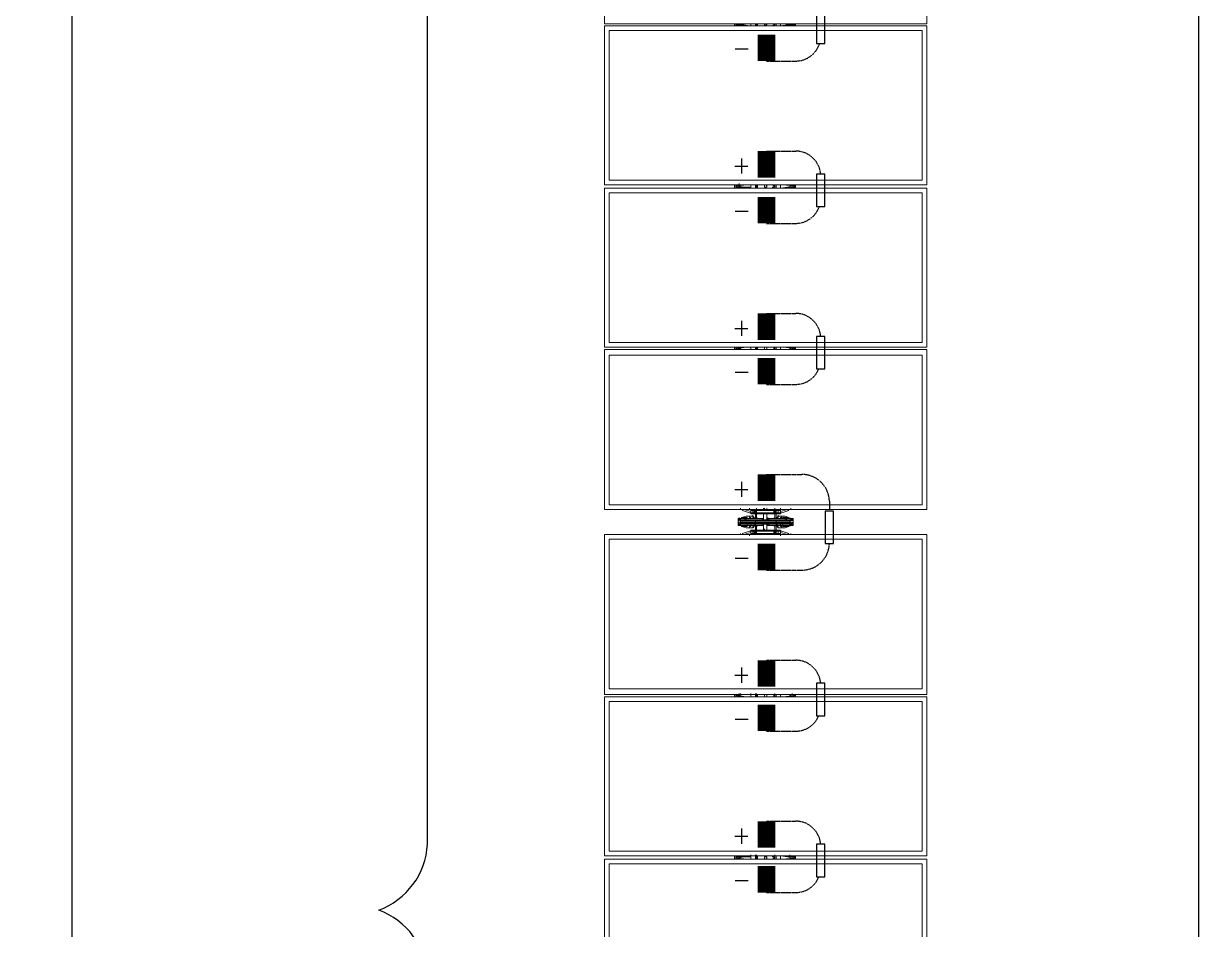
# Model space of a CAD drawing. Header units: feet. Extents: x -13743 to 68376, y -48 to 67763.
# Drawn here: x -226.5 to 103.7, y 67225.4 to 67480 of the extents above; entities that cross this region are included whole.
import ezdxf
from ezdxf.lldxf.tags import DXFTag

# ---------------------------------------------------------------- set-up
doc = ezdxf.new("R2010")
doc.units = ezdxf.units.FT
doc.header["$MEASUREMENT"] = 0
doc.linetypes.add('HIDDEN', pattern=[0.375, 0.25, -0.125])
for name, color, linetype in [('E-DC HARNESS-NEG', 170, 'DC HARNESS CABLE'), ('E-HARN-COMP', 8, 'Continuous'), ('E-TRNK-CABL-NEG', 6, 'HIDDEN'), ('E-TRUNK-CABLE-POS', 6, 'HIDDEN'), ('G-ANNO-TEXT', 1, 'Continuous'), ('Polarity-Text', 7, 'Continuous')]:
    doc.layers.add(name, color=color, linetype=linetype)
doc.styles.get("Standard").update_dxf_attribs({"font": 'arial.ttf'})
tags = doc.linetypes.add('DC HARNESS CABLE', pattern='A,0.5,-0.2,["DH",Standard,S=0.1,R=0,X=-0.1,Y=-0.05],-0.2', length=0.9).pattern_tags.tags
tags[6] = DXFTag(74, 10)

# ---------------------------------------------------------------- blocks, each defined once
blk = doc.blocks.new('A$C4742fff2')
at = {"lineweight": 5}
for points in [[(16.841, 0.4666), (17.071, 0.4666), (17.071, 0), (16.841, 0)], [(17.0643, 0.46), (16.8476, 0.46), (16.8476, 0.0067), (17.0643, 0.0067)], [(17.076, 0.4666), (17.306, 0.4666), (17.306, 0), (17.076, 0)], [(17.2993, 0.46), (17.0826, 0.46), (17.0826, 0.0067), (17.2993, 0.0067)], [(17.541, 0), (17.3093, 0), (17.3093, 0.4666), (17.541, 0.4666)], [(17.5343, 0.46), (17.3176, 0.46), (17.3176, 0.0067), (17.5343, 0.0067)], [(17.8093, 0), (17.5776, 0), (17.5776, 0.4666), (17.8093, 0.4666)], [(17.5843, 0.46), (17.8009, 0.46), (17.8009, 0.0067), (17.5843, 0.0067)], [(18.0426, 0.4666), (17.8126, 0.4666), (17.8126, 0), (18.0426, 0)], [(17.8193, 0.46), (18.0359, 0.46), (18.0359, 0.0067), (17.8193, 0.0067)], [(18.2776, 0.4666), (18.0476, 0.4666), (18.0476, 0), (18.2776, 0)], [(18.0543, 0.46), (18.2709, 0.46), (18.2709, 0.0067), (18.0543, 0.0067)], [(18.2809, 0), (18.5126, 0), (18.5126, 0.4666), (18.2809, 0.4666)], [(17.541, 0.2683), (17.541, 0.27), (17.541, 0.2767), (17.541, 0.27)], [(17.556, 0.2717), (17.5543, 0.2717), (17.5543, 0.2617), (17.5543, 0.2717), (17.556, 0.2717), (17.556, 0.2733), (17.5543, 0.2733), (17.5543, 0.2717), (17.556, 0.27), (17.556, 0.2683), (17.556, 0.27), (17.5543, 0.2717), (17.5543, 0.2733), (17.556, 0.2733)], [(17.5643, 0.2717), (17.5643, 0.2733), (17.5626, 0.2733), (17.5643, 0.2733), (17.5626, 0.2733), (17.5643, 0.2733), (17.5626, 0.2733), (17.5626, 0.2717), (17.561, 0.2717), (17.5626, 0.2717), (17.561, 0.2717), (17.5626, 0.2733), (17.5643, 0.2733), (17.5626, 0.2733), (17.5626, 0.2717)], [(17.5776, 0.27), (17.5776, 0.2683), (17.5776, 0.27), (17.5776, 0.2767)], [(17.5526, 0.25), (17.551, 0.2517), (17.551, 0.2617), (17.5526, 0.2683), (17.551, 0.2617), (17.551, 0.2517), (17.5526, 0.2517), (17.5526, 0.25), (17.5543, 0.25), (17.5543, 0.255), (17.5526, 0.255), (17.5526, 0.2567), (17.551, 0.2567), (17.551, 0.2517), (17.5526, 0.2517), (17.5526, 0.25), (17.551, 0.2517), (17.5526, 0.2517)], [(17.551, 0.26), (17.551, 0.2583)], [(17.551, 0.2567), (17.551, 0.2517), (17.5526, 0.2517), (17.5526, 0.25), (17.5543, 0.25), (17.5543, 0.255), (17.5526, 0.255), (17.5526, 0.2567)], [(17.5526, 0.2683), (17.5543, 0.2683), (17.5526, 0.2683), (17.5526, 0.26), (17.5543, 0.26), (17.5543, 0.2567), (17.5543, 0.26), (17.5543, 0.2683), (17.5543, 0.26), (17.5526, 0.26)], [(17.5543, 0.24), (17.5543, 0.2383), (17.556, 0.2383), (17.5543, 0.2383), (17.5543, 0.24), (17.5543, 0.2617)], [(17.5576, 0.2683), (17.5576, 0.2483), (17.556, 0.2483), (17.556, 0.2683)], [(17.5576, 0.2633), (17.556, 0.2633)], [(17.5576, 0.2617), (17.556, 0.2617)], [(17.5593, 0.27), (17.5576, 0.27)], [(17.5626, 0.2717), (17.561, 0.2717)], [(17.561, 0.2683), (17.561, 0.2483), (17.5626, 0.2483), (17.5626, 0.2683)], [(17.566, 0.2717), (17.5643, 0.2717), (17.5643, 0.27), (17.5626, 0.27), (17.5643, 0.27), (17.5626, 0.27), (17.5643, 0.27), (17.5643, 0.2717)], [(17.5643, 0.2633), (17.5626, 0.2633)], [(17.5643, 0.2617), (17.5626, 0.2617)], [(17.5643, 0.2683), (17.5643, 0.26), (17.566, 0.26), (17.566, 0.2683)], [(17.5676, 0.2617), (17.5676, 0.2517), (17.5676, 0.2567), (17.566, 0.2567), (17.566, 0.255), (17.5643, 0.255), (17.5643, 0.25), (17.566, 0.25), (17.566, 0.2517), (17.5676, 0.2517)], [(17.5676, 0.2567), (17.5676, 0.2517), (17.566, 0.2517), (17.566, 0.25), (17.5643, 0.25), (17.5643, 0.255), (17.566, 0.255), (17.566, 0.2567)], [(17.5676, 0.2583), (17.5676, 0.26)], [(17.5426, 0.2467), (17.541, 0.2467), (17.5426, 0.2467), (17.5443, 0.2467), (17.546, 0.2467), (17.546, 0.2483), (17.5443, 0.2483), (17.5426, 0.2483), (17.5443, 0.25), (17.5443, 0.2483), (17.546, 0.2483), (17.546, 0.2467)], [(17.5443, 0.25), (17.5426, 0.25), (17.5426, 0.2483), (17.5426, 0.2467), (17.5443, 0.2467), (17.546, 0.2467), (17.546, 0.2483), (17.546, 0.25)], [(17.5443, 0.25), (17.5426, 0.2483), (17.5443, 0.2467), (17.546, 0.2483)], [(17.5443, 0.25), (17.5426, 0.2483), (17.5443, 0.2467), (17.546, 0.2483)], [(17.546, 0.2483), (17.5443, 0.2483)], [(17.5543, 0.2483), (17.5526, 0.2483), (17.5476, 0.2483)], [(17.5476, 0.2467), (17.5543, 0.2467)], [(17.5543, 0.2483), (17.5526, 0.2483)], [(17.5543, 0.2367), (17.5543, 0.24)], [(17.566, 0.2483), (17.5643, 0.2483)], [(17.571, 0.2483), (17.5643, 0.2483), (17.566, 0.2483), (17.5676, 0.2483), (17.566, 0.2483)], [(17.5643, 0.2467), (17.571, 0.2467)], [(17.5743, 0.2117), (17.5726, 0.2117), (17.5743, 0.2117), (17.5726, 0.2117), (17.5726, 0.21), (17.576, 0.2), (17.5726, 0.21), (17.5726, 0.2117), (17.5743, 0.2117), (17.5776, 0.2117), (17.576, 0.2133), (17.576, 0.215), (17.5726, 0.215), (17.5726, 0.2117), (17.5726, 0.21), (17.5726, 0.2117), (17.571, 0.2117), (17.571, 0.215), (17.5726, 0.215), (17.571, 0.215), (17.571, 0.2517), (17.5726, 0.2517), (17.576, 0.2517), (17.576, 0.2533), (17.5776, 0.255), (17.5743, 0.255), (17.5726, 0.255), (17.5726, 0.2517), (17.576, 0.2517), (17.576, 0.25), (17.5776, 0.25), (17.5776, 0.2517), (17.5776, 0.25), (17.5776, 0.2167), (17.576, 0.2167), (17.5776, 0.2167), (17.5776, 0.25), (17.576, 0.25), (17.576, 0.2517), (17.5776, 0.2517), (17.5776, 0.2533), (17.5776, 0.2517), (17.576, 0.2517), (17.576, 0.2533), (17.5776, 0.255), (17.5743, 0.255), (17.5726, 0.255), (17.5726, 0.2517), (17.571, 0.2517), (17.571, 0.215), (17.5726, 0.215), (17.571, 0.215), (17.571, 0.2117), (17.5726, 0.2117)], [(17.5743, 0.25), (17.5726, 0.2483), (17.5743, 0.2467), (17.576, 0.2483)], [(17.5743, 0.2467), (17.576, 0.2467), (17.576, 0.2483), (17.576, 0.25), (17.5743, 0.25), (17.5726, 0.25), (17.5726, 0.2483), (17.5726, 0.2467)], [(17.576, 0.2483), (17.5743, 0.2483), (17.576, 0.2483), (17.5743, 0.2483), (17.576, 0.2483), (17.5743, 0.2483), (17.576, 0.2483), (17.5743, 0.2483), (17.576, 0.2483), (17.576, 0.2467), (17.5743, 0.2467), (17.576, 0.2467), (17.5726, 0.2467), (17.5726, 0.2483), (17.5743, 0.2483), (17.5743, 0.25)], [(17.5743, 0.25), (17.5726, 0.2483), (17.5743, 0.2467), (17.576, 0.2483)], [(17.5726, 0.2483), (17.5726, 0.2467), (17.5743, 0.2467), (17.576, 0.2467), (17.576, 0.2483), (17.5743, 0.2483), (17.576, 0.2483), (17.5743, 0.2483), (17.576, 0.2483), (17.5743, 0.2483), (17.576, 0.2483), (17.5743, 0.2483), (17.576, 0.2483), (17.5743, 0.2483)], [(17.5793, 0.2467), (17.5776, 0.2467)], [(17.0726, 0.235), (17.0743, 0.235), (17.0743, 0.2317), (17.0726, 0.2317), (17.071, 0.2333), (17.071, 0.235)], [(17.3076, 0.235), (17.3093, 0.235), (17.3093, 0.2317), (17.306, 0.2317), (17.306, 0.2333), (17.306, 0.235)], [(17.5426, 0.2367), (17.541, 0.2367)], [(17.5426, 0.235), (17.541, 0.235)], [(17.5426, 0.2317), (17.541, 0.2317)], [(17.5426, 0.2317), (17.541, 0.2317)], [(17.546, 0.2217), (17.546, 0.22), (17.546, 0.2183), (17.5426, 0.2183), (17.5426, 0.22), (17.5443, 0.22), (17.5443, 0.2217), (17.5426, 0.22), (17.541, 0.22), (17.5426, 0.22), (17.5443, 0.2217), (17.5443, 0.22), (17.546, 0.22), (17.5443, 0.22), (17.546, 0.22), (17.5443, 0.22), (17.546, 0.22), (17.5443, 0.22), (17.546, 0.22), (17.546, 0.2183), (17.5443, 0.2183), (17.5426, 0.2183), (17.5443, 0.2183), (17.5426, 0.2183), (17.5426, 0.22), (17.5426, 0.2217), (17.5443, 0.2217)], [(17.5443, 0.2217), (17.5426, 0.22), (17.5443, 0.2183), (17.546, 0.22)], [(17.5443, 0.2217), (17.5426, 0.2217), (17.5426, 0.22), (17.5426, 0.2183), (17.5443, 0.2183), (17.546, 0.2183), (17.546, 0.22), (17.546, 0.2217)], [(17.5443, 0.2217), (17.5426, 0.22), (17.5443, 0.2183), (17.546, 0.22)], [(17.5476, 0.2367), (17.556, 0.2367), (17.5576, 0.2367), (17.556, 0.2367), (17.5543, 0.2367), (17.556, 0.2367)], [(17.556, 0.23), (17.5543, 0.23), (17.5543, 0.2317), (17.5543, 0.23), (17.5543, 0.2267), (17.5543, 0.23), (17.5543, 0.2267), (17.5543, 0.23)], [(17.5543, 0.2317), (17.5543, 0.23)], [(17.5576, 0.23), (17.556, 0.23)], [(17.5643, 0.2317), (17.5643, 0.23), (17.5626, 0.23), (17.5643, 0.23), (17.5643, 0.2267), (17.5643, 0.23), (17.5626, 0.23), (17.5643, 0.23), (17.5643, 0.2317), (17.5643, 0.23)], [(17.5643, 0.2267), (17.5643, 0.205), (17.5626, 0.205), (17.5643, 0.205), (17.5643, 0.2267), (17.5643, 0.2283), (17.5626, 0.2283), (17.5643, 0.2283)], [(17.566, 0.23), (17.5643, 0.23), (17.5643, 0.2267), (17.5643, 0.23)], [(17.5743, 0.2217), (17.5726, 0.22), (17.5743, 0.2183), (17.576, 0.22)], [(17.5743, 0.2183), (17.576, 0.2183), (17.576, 0.22), (17.576, 0.2217), (17.5743, 0.2217), (17.5726, 0.2217), (17.5726, 0.22), (17.5726, 0.2183)], [(17.5743, 0.2217), (17.5726, 0.22), (17.5743, 0.2183), (17.576, 0.22)], [(17.5776, 0.22), (17.5793, 0.22), (17.5776, 0.22), (17.576, 0.22), (17.576, 0.2217), (17.5743, 0.2217), (17.5726, 0.2217), (17.5726, 0.22), (17.5726, 0.2183), (17.5743, 0.2183), (17.576, 0.2183), (17.5743, 0.2183), (17.5726, 0.2183), (17.5726, 0.22), (17.5743, 0.22), (17.576, 0.22), (17.5743, 0.22), (17.576, 0.22), (17.5743, 0.22), (17.576, 0.22), (17.5743, 0.22), (17.576, 0.22), (17.5743, 0.22), (17.576, 0.22)], [(17.5743, 0.22), (17.576, 0.22), (17.5743, 0.2217)], [(17.5793, 0.2367), (17.5776, 0.2367)], [(17.5793, 0.235), (17.5776, 0.235)], [(17.5793, 0.2317), (17.5776, 0.2317)], [(17.5793, 0.2317), (17.5776, 0.2317)], [(17.8109, 0.235), (17.8093, 0.235), (17.8093, 0.2317), (17.8126, 0.2317), (17.8126, 0.2333), (17.8126, 0.235)], [(18.0459, 0.235), (18.0443, 0.235), (18.0443, 0.2317), (18.0459, 0.2317), (18.0476, 0.2333), (18.0476, 0.235)], [(18.2809, 0.235), (18.2793, 0.235), (18.2776, 0.2333), (18.2793, 0.2333), (18.2793, 0.2317), (18.2809, 0.2317), (18.2809, 0.2333)], [(17.551, 0.21), (17.5526, 0.21), (17.5526, 0.2117), (17.5543, 0.2117), (17.5543, 0.2083), (17.5543, 0.2117), (17.5543, 0.2167), (17.5526, 0.2167), (17.5526, 0.215), (17.551, 0.215)], [(17.5526, 0.215), (17.5526, 0.2167), (17.551, 0.215), (17.5526, 0.2167), (17.551, 0.215)], [(17.551, 0.215), (17.5526, 0.2167), (17.551, 0.215), (17.551, 0.205)], [(17.5576, 0.205), (17.556, 0.205)], [(17.5676, 0.21), (17.5676, 0.215), (17.566, 0.215), (17.566, 0.2167), (17.5643, 0.2167), (17.5643, 0.2117), (17.5643, 0.2167), (17.566, 0.2167), (17.566, 0.215), (17.5676, 0.215)], [(17.5676, 0.2083), (17.5676, 0.21), (17.566, 0.21), (17.566, 0.2117), (17.5643, 0.2117), (17.5643, 0.2083), (17.5643, 0.2117), (17.566, 0.2117), (17.566, 0.21), (17.5676, 0.21)], [(17.566, 0.1983), (17.5643, 0.1983), (17.5643, 0.2083), (17.566, 0.2083), (17.566, 0.2), (17.566, 0.2083), (17.5643, 0.2083), (17.5643, 0.1983), (17.566, 0.1983), (17.5643, 0.1983)], [(17.5676, 0.2183), (17.566, 0.2183)], [(17.566, 0.215), (17.566, 0.2167), (17.5676, 0.215), (17.566, 0.2167)], [(17.566, 0.2), (17.5676, 0.205), (17.5676, 0.215), (17.5676, 0.2133), (17.5676, 0.215), (17.5676, 0.205)], [(17.576, 0.22), (17.5743, 0.22)], [(17.5776, 0.215), (17.5776, 0.2167)], [(17.541, 0.1967), (17.541, 0.19), (17.541, 0.1967), (17.541, 0.1983)], [(17.5543, 0.1933), (17.5543, 0.195), (17.556, 0.1967), (17.556, 0.1983), (17.5543, 0.1983), (17.556, 0.1983), (17.556, 0.1967), (17.5543, 0.195)], [(17.5576, 0.2033), (17.556, 0.2033)], [(17.561, 0.1983), (17.5593, 0.1983)], [(17.5626, 0.2), (17.561, 0.2)], [(17.5626, 0.1967), (17.561, 0.1967)], [(17.561, 0.1967), (17.561, 0.195)], [(17.5626, 0.1967), (17.561, 0.1967)], [(17.5643, 0.2033), (17.5626, 0.2033)], [(17.5776, 0.19), (17.5776, 0.1967), (17.5776, 0.1983), (17.5776, 0.1967)]]:
    blk.add_lwpolyline(points, close=True, dxfattribs=at)
for points in [[(17.5343, 0.0067), (17.5343, 0.46)], [(17.541, 0), (17.541, 0.4666)], [(17.5776, 0.4666), (17.5776, 0)], [(17.5843, 0.0067), (17.5843, 0.46)], [(17.071, 0.2783), (17.076, 0.2783)], [(17.076, 0.27), (17.0743, 0.2717), (17.0743, 0.275), (17.0726, 0.275), (17.0743, 0.275)], [(17.0776, 0.255), (17.076, 0.255), (17.0743, 0.2567), (17.0743, 0.265), (17.0726, 0.275)], [(17.0726, 0.2733), (17.0726, 0.27)], [(17.306, 0.2783), (17.3093, 0.2783)], [(17.311, 0.255), (17.3093, 0.255), (17.3093, 0.265), (17.3076, 0.275), (17.3076, 0.2733), (17.3093, 0.2733), (17.3093, 0.2717), (17.3093, 0.27)], [(17.3076, 0.2733), (17.3076, 0.27)], [(17.556, 0.2733), (17.5576, 0.2717)], [(17.556, 0.2733), (17.5576, 0.2733)], [(17.556, 0.2733), (17.5576, 0.2733)], [(17.556, 0.2733), (17.5576, 0.2733)], [(17.556, 0.2733), (17.561, 0.2733)], [(17.5576, 0.2717), (17.556, 0.2733)], [(17.556, 0.2733), (17.5576, 0.2733)], [(17.556, 0.2733), (17.5576, 0.2733)], [(17.556, 0.2733), (17.5576, 0.2733)], [(17.556, 0.2733), (17.5576, 0.2733)], [(17.5626, 0.2733), (17.5576, 0.2733)], [(17.5626, 0.2733), (17.561, 0.2733)], [(17.5626, 0.2733), (17.561, 0.2717)], [(17.5626, 0.2733), (17.5643, 0.2733)], [(17.5626, 0.2683), (17.5626, 0.27), (17.5643, 0.2717), (17.5643, 0.2733)], [(17.8126, 0.2783), (17.8093, 0.2783)], [(17.8109, 0.255), (17.8093, 0.255), (17.8093, 0.265), (17.8109, 0.275), (17.8109, 0.2733), (17.8093, 0.2733), (17.8093, 0.2717), (17.8093, 0.27)], [(17.8109, 0.27), (17.8109, 0.2733)], [(18.0476, 0.2783), (18.0426, 0.2783)], [(18.0426, 0.27), (18.0443, 0.2717), (18.0443, 0.275), (18.0459, 0.275), (18.0476, 0.275)], [(18.0443, 0.255), (18.0426, 0.255), (18.0443, 0.2567), (18.0443, 0.265), (18.0459, 0.275)], [(18.0459, 0.27), (18.0459, 0.2733)], [(18.2809, 0.2783), (18.2776, 0.2783)], [(18.2776, 0.27), (18.2793, 0.2717), (18.2793, 0.275), (18.2809, 0.275), (18.2793, 0.275), (18.2793, 0.265), (18.2776, 0.2567), (18.2776, 0.255), (18.2793, 0.255)], [(18.2809, 0.27), (18.2809, 0.2733)], [(17.541, 0.2667), (17.541, 0.2667)], [(17.541, 0.2667), (17.541, 0.2667)], [(17.546, 0.255), (17.546, 0.2517), (17.5426, 0.2517), (17.5426, 0.25), (17.5426, 0.2517), (17.541, 0.2517), (17.541, 0.2533), (17.541, 0.2517), (17.5426, 0.2517), (17.5426, 0.2533), (17.541, 0.255), (17.5443, 0.255), (17.546, 0.255), (17.5443, 0.255), (17.546, 0.255), (17.546, 0.2567), (17.5426, 0.2667), (17.546, 0.2567), (17.546, 0.255), (17.5443, 0.255), (17.541, 0.255), (17.5426, 0.2533), (17.5426, 0.2517), (17.546, 0.2517), (17.546, 0.255), (17.546, 0.2567), (17.546, 0.255), (17.5476, 0.255), (17.5476, 0.2517), (17.546, 0.2517), (17.5476, 0.2517), (17.5476, 0.215), (17.546, 0.215), (17.5476, 0.215), (17.5476, 0.2117), (17.546, 0.2117)], [(17.5476, 0.2183), (17.5543, 0.2183), (17.5526, 0.2183), (17.5543, 0.2183), (17.5526, 0.2183), (17.5543, 0.2183), (17.5526, 0.2183), (17.5543, 0.2183), (17.556, 0.2183), (17.556, 0.1983), (17.5576, 0.1983), (17.5576, 0.2183), (17.5593, 0.2183), (17.5593, 0.2483), (17.5576, 0.2483), (17.5576, 0.2183), (17.556, 0.2183), (17.556, 0.2483), (17.556, 0.2183), (17.5576, 0.2183), (17.5576, 0.2483), (17.556, 0.2483), (17.556, 0.2683), (17.5576, 0.2683), (17.5576, 0.2483), (17.5593, 0.2483), (17.561, 0.2483), (17.561, 0.2183), (17.5626, 0.2183), (17.5626, 0.2483), (17.5626, 0.2183), (17.561, 0.2183), (17.561, 0.2483), (17.5626, 0.2483), (17.5626, 0.2683), (17.561, 0.2683), (17.561, 0.2483), (17.5593, 0.2483), (17.5593, 0.2183), (17.561, 0.2183), (17.561, 0.1983), (17.561, 0.1967), (17.561, 0.195), (17.5626, 0.195), (17.5643, 0.195), (17.5626, 0.195), (17.5626, 0.1933), (17.5643, 0.1933), (17.5626, 0.1933), (17.5643, 0.1933), (17.5626, 0.1933), (17.5626, 0.195), (17.5643, 0.195), (17.5626, 0.195), (17.561, 0.195)], [(17.551, 0.2517), (17.551, 0.2617), (17.551, 0.2517), (17.5526, 0.25), (17.551, 0.2517), (17.551, 0.2533), (17.551, 0.2517), (17.5526, 0.25), (17.551, 0.2517), (17.5526, 0.2517)], [(17.551, 0.2617), (17.551, 0.2617)], [(17.551, 0.2617), (17.551, 0.2617)], [(17.5593, 0.2717), (17.5576, 0.2717), (17.556, 0.2717), (17.5576, 0.2717), (17.556, 0.2717), (17.5576, 0.2717), (17.5576, 0.2683), (17.5593, 0.2683), (17.5593, 0.2483), (17.5593, 0.2683), (17.5593, 0.27), (17.5576, 0.27), (17.556, 0.27), (17.5543, 0.27), (17.5543, 0.2717), (17.5543, 0.27), (17.556, 0.27), (17.5576, 0.27), (17.5593, 0.27), (17.561, 0.27), (17.5626, 0.27), (17.5643, 0.2717), (17.5626, 0.2717), (17.5643, 0.2717), (17.5643, 0.2617), (17.5643, 0.24), (17.5643, 0.2367), (17.5643, 0.24), (17.5643, 0.2367), (17.5626, 0.2367), (17.5643, 0.2367), (17.566, 0.2367), (17.5643, 0.2367)], [(17.556, 0.2717), (17.5576, 0.2717), (17.556, 0.2717)], [(17.5576, 0.2717), (17.5576, 0.2683), (17.5593, 0.2683), (17.5593, 0.27), (17.561, 0.27), (17.5626, 0.27), (17.561, 0.27), (17.5626, 0.27), (17.5626, 0.2683), (17.561, 0.2683), (17.561, 0.2717), (17.5626, 0.2717), (17.5643, 0.2717), (17.5643, 0.2617), (17.5643, 0.24), (17.5643, 0.2383), (17.5626, 0.2383), (17.5643, 0.2383), (17.5643, 0.24), (17.5643, 0.2367), (17.5626, 0.2367), (17.571, 0.2367), (17.5626, 0.2367), (17.5643, 0.2367), (17.566, 0.2367), (17.5643, 0.2367), (17.566, 0.2367), (17.5643, 0.2367), (17.566, 0.2367)], [(17.5576, 0.2717), (17.5593, 0.2717)], [(17.5576, 0.2717), (17.5593, 0.2717)], [(17.5576, 0.2717), (17.5593, 0.2717)], [(17.5576, 0.2717), (17.5593, 0.2717)], [(17.5576, 0.2717), (17.5593, 0.2717)], [(17.5576, 0.2717), (17.5593, 0.2717)], [(17.561, 0.2717), (17.5626, 0.2717)], [(17.561, 0.2717), (17.5626, 0.2717)], [(17.561, 0.2683), (17.561, 0.2717)], [(17.5626, 0.2717), (17.561, 0.2717)], [(17.561, 0.2683), (17.5626, 0.2683)], [(17.5693, 0.2517), (17.5676, 0.2517), (17.566, 0.25), (17.5676, 0.2517), (17.5693, 0.2517), (17.5676, 0.2517), (17.566, 0.25), (17.5676, 0.2517), (17.5676, 0.2533), (17.5676, 0.2517), (17.5676, 0.2617), (17.566, 0.2683), (17.566, 0.26), (17.5643, 0.26), (17.5643, 0.2567), (17.5643, 0.26), (17.5643, 0.2683), (17.566, 0.2683), (17.5676, 0.2617), (17.5676, 0.2517), (17.566, 0.25), (17.566, 0.2517), (17.566, 0.25), (17.5676, 0.2517)], [(17.5676, 0.2617), (17.5676, 0.2617)], [(17.5676, 0.2617), (17.5676, 0.2617)], [(17.5743, 0.255), (17.5726, 0.255), (17.5726, 0.2567), (17.576, 0.2667), (17.5726, 0.2567), (17.5726, 0.255), (17.5743, 0.255), (17.5726, 0.255), (17.571, 0.255), (17.571, 0.2517), (17.5726, 0.2517), (17.571, 0.2517), (17.571, 0.255), (17.5726, 0.255), (17.5726, 0.2567), (17.5726, 0.255)], [(17.5776, 0.2667), (17.5776, 0.2667)], [(17.5776, 0.2667), (17.5776, 0.2667)], [(17.071, 0.2483), (17.076, 0.2483)], [(17.071, 0.2467), (17.076, 0.2467), (17.0776, 0.2467)], [(17.071, 0.245), (17.0743, 0.245), (17.076, 0.245), (17.076, 0.2467)], [(17.0776, 0.2483), (17.076, 0.2483), (17.076, 0.255)], [(17.306, 0.2483), (17.3093, 0.2483)], [(17.306, 0.2467), (17.3093, 0.2467), (17.311, 0.2467)], [(17.3093, 0.2467), (17.3093, 0.245), (17.306, 0.245)], [(17.311, 0.2483), (17.3093, 0.2483), (17.3093, 0.255)], [(17.5426, 0.2483), (17.5426, 0.25), (17.541, 0.25), (17.541, 0.2517), (17.541, 0.25), (17.541, 0.2167), (17.5426, 0.2167), (17.5426, 0.215), (17.546, 0.215), (17.546, 0.2117), (17.5443, 0.2117), (17.541, 0.2117), (17.5426, 0.2133), (17.5426, 0.215), (17.541, 0.215), (17.541, 0.2167)], [(17.546, 0.25), (17.5443, 0.25), (17.5426, 0.25), (17.541, 0.25), (17.541, 0.2167), (17.5426, 0.2167)], [(17.5443, 0.2483), (17.5443, 0.25), (17.5426, 0.2483), (17.5426, 0.2467), (17.5426, 0.2483)], [(17.5426, 0.25), (17.5426, 0.25)], [(17.5426, 0.2467), (17.5426, 0.2483)], [(17.5426, 0.2483), (17.5426, 0.2483)], [(17.5426, 0.2467), (17.5443, 0.2467)], [(17.5426, 0.2467), (17.5426, 0.2467)], [(17.5443, 0.25), (17.5443, 0.25)], [(17.5443, 0.2483), (17.546, 0.2483)], [(17.5443, 0.2483), (17.546, 0.2483)], [(17.5443, 0.2483), (17.546, 0.2483)], [(17.5443, 0.2483), (17.546, 0.2483)], [(17.5443, 0.2483), (17.546, 0.2483)], [(17.5443, 0.2483), (17.546, 0.2483), (17.546, 0.2467), (17.5443, 0.2467)], [(17.5443, 0.2483), (17.546, 0.2483)], [(17.5443, 0.2483), (17.546, 0.2483)], [(17.5443, 0.2483), (17.546, 0.2483)], [(17.5443, 0.2483), (17.546, 0.2483)], [(17.5443, 0.2483), (17.546, 0.2483)], [(17.5443, 0.2483), (17.546, 0.2483)], [(17.5443, 0.2483), (17.546, 0.2483)], [(17.5443, 0.2483), (17.546, 0.2483)], [(17.5443, 0.2483), (17.546, 0.2483)], [(17.5443, 0.2483), (17.546, 0.2483)], [(17.5443, 0.2467), (17.546, 0.2467)], [(17.5443, 0.2467), (17.5443, 0.2467)], [(17.5476, 0.2117), (17.546, 0.2117), (17.5476, 0.2117), (17.5476, 0.215), (17.546, 0.215), (17.5476, 0.215), (17.5476, 0.2517), (17.546, 0.2517), (17.5476, 0.2517), (17.5476, 0.255), (17.546, 0.255), (17.5476, 0.255)], [(17.546, 0.2517), (17.546, 0.2517)], [(17.546, 0.25), (17.546, 0.25)], [(17.546, 0.2483), (17.546, 0.25)], [(17.546, 0.2483), (17.546, 0.2483)], [(17.546, 0.2467), (17.546, 0.2467)], [(17.5476, 0.2517), (17.5476, 0.2517)], [(17.5476, 0.2517), (17.5476, 0.2517)], [(17.5543, 0.2483), (17.5526, 0.2483)], [(17.5526, 0.2483), (17.5543, 0.2483)], [(17.5526, 0.2483), (17.5543, 0.2483)], [(17.5543, 0.245), (17.5526, 0.2467)], [(17.5543, 0.2483), (17.556, 0.2483)], [(17.5543, 0.2483), (17.556, 0.2483)], [(17.5543, 0.2367), (17.5543, 0.24)], [(17.5543, 0.2367), (17.5543, 0.24)], [(17.566, 0.2483), (17.5676, 0.2483), (17.566, 0.2483), (17.5643, 0.2483)], [(17.566, 0.2467), (17.5643, 0.245)], [(17.571, 0.2517), (17.571, 0.2517)], [(17.571, 0.2517), (17.571, 0.2517)], [(17.5726, 0.2517), (17.5726, 0.2517)], [(17.576, 0.2483), (17.576, 0.25), (17.5743, 0.25), (17.5726, 0.25), (17.5726, 0.2483), (17.5726, 0.2467), (17.5743, 0.2467)], [(17.5726, 0.25), (17.5726, 0.25)], [(17.5726, 0.2483), (17.5726, 0.2483)], [(17.5726, 0.2467), (17.5726, 0.2467)], [(17.5743, 0.2483), (17.5743, 0.25), (17.576, 0.2483)], [(17.5743, 0.25), (17.5743, 0.25)], [(17.5743, 0.2483), (17.576, 0.2483)], [(17.5743, 0.2467), (17.5743, 0.2467)], [(17.576, 0.25), (17.576, 0.25)], [(17.576, 0.2467), (17.576, 0.2483), (17.5776, 0.2483)], [(17.576, 0.2483), (17.576, 0.2483)], [(17.576, 0.2467), (17.576, 0.2467)], [(17.8109, 0.2483), (17.8093, 0.2483), (17.8093, 0.255)], [(17.8126, 0.2483), (17.8093, 0.2483)], [(17.8126, 0.2467), (17.8093, 0.2467), (17.8109, 0.2467)], [(17.8093, 0.2467), (17.8093, 0.245), (17.8126, 0.245)], [(18.0443, 0.2483), (18.0426, 0.2483), (18.0426, 0.255)], [(18.0476, 0.2483), (18.0426, 0.2483)], [(18.0476, 0.2467), (18.0426, 0.2467), (18.0443, 0.2467)], [(18.0476, 0.245), (18.0443, 0.245), (18.0426, 0.245), (18.0426, 0.2467)], [(18.2793, 0.2483), (18.2776, 0.2483), (18.2776, 0.255)], [(18.2809, 0.2483), (18.2776, 0.2483)], [(18.2809, 0.2467), (18.2776, 0.2467), (18.2793, 0.2467)], [(18.2776, 0.2467), (18.2776, 0.245), (18.2809, 0.245)], [(17.071, 0.2233), (17.0726, 0.2217), (17.0743, 0.2217), (17.0743, 0.2233), (17.076, 0.2233), (17.076, 0.22), (17.076, 0.2183), (17.076, 0.2117), (17.0743, 0.2017), (17.0726, 0.195), (17.0726, 0.1933), (17.0743, 0.1933)], [(17.306, 0.2233), (17.306, 0.2217), (17.3093, 0.2217), (17.3093, 0.2233), (17.3093, 0.22), (17.3093, 0.2183)], [(17.5426, 0.2217), (17.5426, 0.2217)], [(17.5443, 0.2217), (17.5443, 0.2217)], [(17.546, 0.2217), (17.546, 0.2217)], [(17.5476, 0.235), (17.5476, 0.2317), (17.556, 0.2317), (17.5476, 0.2317), (17.5493, 0.2317)], [(17.5476, 0.2317), (17.5476, 0.235), (17.5493, 0.235)], [(17.5476, 0.22), (17.5543, 0.22), (17.5476, 0.22), (17.5526, 0.22), (17.5543, 0.2217)], [(17.5543, 0.2367), (17.556, 0.2367)], [(17.5543, 0.2367), (17.556, 0.2367)], [(17.5543, 0.2367), (17.556, 0.2367)], [(17.5543, 0.2367), (17.556, 0.2367)], [(17.5543, 0.2367), (17.556, 0.2367)], [(17.5543, 0.205), (17.5543, 0.2267), (17.5543, 0.2283), (17.556, 0.2283), (17.5543, 0.2283), (17.5543, 0.2267), (17.5543, 0.205), (17.5543, 0.1967), (17.5543, 0.195), (17.5543, 0.1967), (17.556, 0.1967), (17.5576, 0.1967), (17.5593, 0.1967), (17.5576, 0.1967), (17.5593, 0.1967), (17.5576, 0.1967), (17.5593, 0.1967), (17.5593, 0.2), (17.5576, 0.2), (17.5593, 0.2), (17.5593, 0.2183), (17.561, 0.2183), (17.561, 0.1983), (17.5626, 0.1983), (17.5626, 0.2183), (17.5626, 0.1983), (17.561, 0.1983), (17.561, 0.1967), (17.5626, 0.1967), (17.561, 0.1967)], [(17.556, 0.2367), (17.5576, 0.2367)], [(17.556, 0.2367), (17.5576, 0.2367)], [(17.556, 0.23), (17.5576, 0.23)], [(17.556, 0.23), (17.5576, 0.23)], [(17.5726, 0.235), (17.571, 0.235), (17.571, 0.2317), (17.5626, 0.2317), (17.571, 0.2317), (17.5726, 0.2317)], [(17.5643, 0.2217), (17.566, 0.22), (17.571, 0.22)], [(17.571, 0.235), (17.571, 0.2317)], [(17.5726, 0.2217), (17.5726, 0.2217)], [(17.576, 0.22), (17.5743, 0.2217), (17.5743, 0.22)], [(17.5743, 0.2217), (17.5743, 0.2217)], [(17.576, 0.2217), (17.576, 0.2217)], [(17.8126, 0.2233), (17.8126, 0.2217), (17.8093, 0.2217), (17.8093, 0.2233), (17.8093, 0.22), (17.8093, 0.2183)], [(18.0476, 0.2233), (18.0459, 0.2217), (18.0443, 0.2217), (18.0443, 0.2233), (18.0426, 0.2233), (18.0426, 0.22), (18.0426, 0.2183), (18.0426, 0.2117), (18.0443, 0.2017), (18.0459, 0.195), (18.0459, 0.1933), (18.0476, 0.1933)], [(18.2793, 0.1933), (18.2793, 0.2017), (18.2776, 0.2117), (18.2776, 0.2183), (18.2776, 0.22), (18.2776, 0.2233), (18.2793, 0.2217), (18.2809, 0.2217), (18.2809, 0.2233)], [(17.071, 0.22), (17.076, 0.22), (17.0776, 0.22)], [(17.076, 0.2183), (17.071, 0.2183)], [(17.306, 0.22), (17.3093, 0.22), (17.311, 0.22)], [(17.306, 0.2183), (17.3093, 0.2183), (17.3093, 0.2117), (17.3093, 0.2017), (17.3076, 0.195), (17.3076, 0.1933), (17.3093, 0.1933)], [(17.5426, 0.2167), (17.5426, 0.215), (17.546, 0.215), (17.546, 0.2117), (17.546, 0.21), (17.546, 0.2117), (17.5443, 0.2117), (17.546, 0.2117), (17.546, 0.21), (17.5426, 0.2), (17.546, 0.21), (17.546, 0.2117), (17.5443, 0.2117), (17.541, 0.2117), (17.5426, 0.2133), (17.5426, 0.215), (17.541, 0.215), (17.541, 0.2133), (17.541, 0.215), (17.541, 0.2167)], [(17.5426, 0.2183), (17.5426, 0.22), (17.5443, 0.22), (17.546, 0.22), (17.5443, 0.22), (17.546, 0.22), (17.5443, 0.22), (17.546, 0.22), (17.5443, 0.22), (17.546, 0.22), (17.5443, 0.22), (17.546, 0.22), (17.5443, 0.22), (17.546, 0.22), (17.546, 0.2183), (17.5443, 0.2183)], [(17.5426, 0.22), (17.5426, 0.22)], [(17.5426, 0.2183), (17.5426, 0.2183)], [(17.5443, 0.22), (17.546, 0.22), (17.5443, 0.22)], [(17.5443, 0.2183), (17.5443, 0.2183)], [(17.546, 0.22), (17.546, 0.22)], [(17.546, 0.2183), (17.546, 0.2183)], [(17.546, 0.215), (17.546, 0.215)], [(17.546, 0.215), (17.546, 0.215)], [(17.5476, 0.215), (17.5476, 0.215)], [(17.5476, 0.215), (17.5476, 0.215)], [(17.5543, 0.2167), (17.5526, 0.2167), (17.5526, 0.215), (17.551, 0.215)], [(17.5526, 0.215), (17.5526, 0.2167), (17.551, 0.215)], [(17.551, 0.2133), (17.551, 0.215), (17.551, 0.205), (17.5526, 0.2)], [(17.551, 0.21), (17.551, 0.215)], [(17.551, 0.205), (17.551, 0.215)], [(17.551, 0.2133), (17.551, 0.215)], [(17.5543, 0.2117), (17.5526, 0.2117), (17.5526, 0.21), (17.551, 0.21)], [(17.551, 0.2083), (17.551, 0.21)], [(17.551, 0.2083), (17.551, 0.21)], [(17.551, 0.205), (17.551, 0.205)], [(17.551, 0.205), (17.5526, 0.2)], [(17.551, 0.205), (17.551, 0.205)], [(17.5526, 0.1983), (17.5543, 0.1983), (17.5543, 0.2083), (17.5526, 0.2083), (17.5526, 0.2)], [(17.5526, 0.2), (17.5526, 0.2083), (17.5543, 0.2083), (17.5543, 0.1983), (17.5526, 0.1983)], [(17.5543, 0.2183), (17.5543, 0.22)], [(17.5543, 0.205), (17.5543, 0.1967), (17.5543, 0.195), (17.5543, 0.1967), (17.556, 0.1967), (17.5576, 0.1967), (17.556, 0.195), (17.5576, 0.195), (17.5576, 0.1967), (17.5576, 0.195), (17.5576, 0.1967), (17.5576, 0.195), (17.556, 0.195), (17.556, 0.1933), (17.5543, 0.1933), (17.556, 0.1933), (17.556, 0.195), (17.5576, 0.195), (17.556, 0.195), (17.5576, 0.195), (17.5576, 0.1967), (17.5576, 0.1983), (17.5576, 0.1967), (17.5593, 0.1967), (17.5593, 0.2), (17.5593, 0.2183), (17.5576, 0.2183), (17.5576, 0.1983), (17.556, 0.1983), (17.556, 0.2183)], [(17.5543, 0.2167), (17.5543, 0.2117)], [(17.5643, 0.1967), (17.5643, 0.205), (17.5643, 0.1967), (17.5643, 0.195), (17.5643, 0.1967), (17.5626, 0.1967), (17.5643, 0.1967), (17.5626, 0.1967), (17.5643, 0.1967), (17.5643, 0.195), (17.5626, 0.1967), (17.5626, 0.1983), (17.5626, 0.1967), (17.5643, 0.195), (17.5643, 0.1933), (17.5626, 0.1933), (17.561, 0.1933), (17.556, 0.1933)], [(17.5643, 0.22), (17.571, 0.22), (17.5643, 0.22), (17.5643, 0.2183), (17.566, 0.2183), (17.5643, 0.2183), (17.571, 0.2183)], [(17.5643, 0.2183), (17.566, 0.2183), (17.5676, 0.2183), (17.566, 0.2183)], [(17.5676, 0.215), (17.5676, 0.205), (17.5676, 0.215), (17.566, 0.2167), (17.5676, 0.215), (17.566, 0.2167), (17.5676, 0.215), (17.5693, 0.215)], [(17.5676, 0.205), (17.5676, 0.205)], [(17.5676, 0.205), (17.5676, 0.205)], [(17.571, 0.215), (17.571, 0.215)], [(17.571, 0.215), (17.571, 0.215)], [(17.5726, 0.22), (17.5726, 0.2183), (17.576, 0.2183), (17.576, 0.22)], [(17.5726, 0.22), (17.5743, 0.22)], [(17.5726, 0.22), (17.5726, 0.22)], [(17.5726, 0.2183), (17.5726, 0.2183)], [(17.576, 0.215), (17.5726, 0.215)], [(17.5726, 0.2117), (17.5726, 0.215)], [(17.5726, 0.215), (17.5726, 0.215)], [(17.5726, 0.215), (17.5726, 0.215)], [(17.5743, 0.22), (17.576, 0.22)], [(17.5743, 0.22), (17.576, 0.22)], [(17.5743, 0.22), (17.576, 0.22)], [(17.5743, 0.22), (17.576, 0.22)], [(17.5743, 0.22), (17.576, 0.22)], [(17.5743, 0.22), (17.576, 0.22)], [(17.5743, 0.2183), (17.5743, 0.2183)], [(17.5743, 0.2117), (17.5776, 0.2117)], [(17.576, 0.2183), (17.576, 0.22)], [(17.576, 0.22), (17.576, 0.22)], [(17.576, 0.2183), (17.576, 0.22)], [(17.576, 0.2183), (17.5776, 0.2183)], [(17.576, 0.2183), (17.576, 0.2183)], [(17.576, 0.2167), (17.576, 0.215)], [(17.576, 0.2167), (17.576, 0.215)], [(17.576, 0.215), (17.5776, 0.215)], [(17.5776, 0.2117), (17.576, 0.2133), (17.576, 0.215), (17.5776, 0.215), (17.5776, 0.2133)], [(17.5776, 0.2133), (17.5776, 0.215)], [(17.8126, 0.22), (17.8093, 0.22), (17.8109, 0.22)], [(17.8126, 0.2183), (17.8093, 0.2183), (17.8093, 0.2117), (17.8093, 0.2017), (17.8109, 0.195), (17.8109, 0.1933), (17.8126, 0.1933)], [(18.0476, 0.22), (18.0426, 0.22), (18.0443, 0.22)], [(18.0426, 0.2183), (18.0476, 0.2183)], [(18.2809, 0.22), (18.2776, 0.22), (18.2793, 0.22)], [(18.2776, 0.2183), (18.2809, 0.2183)], [(17.071, 0.19), (17.076, 0.19)], [(17.0726, 0.1917), (17.0726, 0.1933), (17.0743, 0.1933), (17.0743, 0.195), (17.076, 0.1983)], [(17.0726, 0.1967), (17.0726, 0.1933), (17.0726, 0.1917), (17.0743, 0.1917)], [(17.306, 0.19), (17.3093, 0.19)], [(17.3093, 0.1983), (17.3093, 0.195), (17.3093, 0.1933), (17.3076, 0.1933), (17.3076, 0.1917), (17.3093, 0.1917)], [(17.3076, 0.1967), (17.3076, 0.1933), (17.3076, 0.1917)], [(17.541, 0.2), (17.541, 0.2)], [(17.541, 0.2), (17.541, 0.2)], [(17.541, 0.1967), (17.541, 0.1967)], [(17.5576, 0.1933), (17.556, 0.1933), (17.5576, 0.1933), (17.5626, 0.1933), (17.5626, 0.195), (17.561, 0.195), (17.561, 0.1967), (17.561, 0.195), (17.5626, 0.195)], [(17.556, 0.1967), (17.5576, 0.1967), (17.5593, 0.1967)], [(17.5593, 0.195), (17.5576, 0.195), (17.556, 0.195), (17.556, 0.1933), (17.5576, 0.1933), (17.556, 0.1933), (17.556, 0.195), (17.5576, 0.195)], [(17.561, 0.1967), (17.5626, 0.1967)], [(17.561, 0.1967), (17.5626, 0.195), (17.5626, 0.1933)], [(17.5626, 0.1967), (17.5643, 0.1967)], [(17.5643, 0.1967), (17.5643, 0.195)], [(17.5643, 0.1933), (17.5643, 0.195)], [(17.5776, 0.2), (17.5776, 0.2)], [(17.5776, 0.2), (17.5776, 0.2)], [(17.5776, 0.1967), (17.5776, 0.1967)], [(17.8093, 0.1983), (17.8093, 0.195), (17.8093, 0.1933), (17.8109, 0.1933), (17.8109, 0.1917), (17.8126, 0.1917)], [(17.8126, 0.19), (17.8093, 0.19)], [(17.8109, 0.1967), (17.8109, 0.1933), (17.8109, 0.1917)], [(18.0459, 0.1917), (18.0459, 0.1933), (18.0443, 0.1933), (18.0443, 0.195), (18.0426, 0.1983)], [(18.0476, 0.19), (18.0426, 0.19)], [(18.0459, 0.1967), (18.0459, 0.1933), (18.0459, 0.1917), (18.0476, 0.1917)], [(18.2776, 0.1983), (18.2793, 0.195), (18.2793, 0.1917), (18.2809, 0.1917)], [(18.2809, 0.19), (18.2776, 0.19)], [(18.2809, 0.1967), (18.2809, 0.1933), (18.2793, 0.1933), (18.2793, 0.1917)]]:
    blk.add_lwpolyline(points, dxfattribs=at)
at = {"color": 8, "lineweight": 5, "true_color": 0x808080}
for points in [[(17.071, 0.2767), (17.076, 0.2767)], [(17.076, 0.2733), (17.076, 0.275), (17.0726, 0.275), (17.071, 0.26)], [(17.0726, 0.2733), (17.0726, 0.2733)], [(17.306, 0.2767), (17.3093, 0.2767)], [(17.3093, 0.2733), (17.3093, 0.275), (17.3076, 0.275), (17.306, 0.26)], [(17.3076, 0.2733), (17.3076, 0.2733)], [(17.556, 0.2733), (17.556, 0.2733)], [(17.556, 0.2733), (17.556, 0.2733)], [(17.5626, 0.2733), (17.5626, 0.2733)], [(17.5626, 0.2733), (17.5626, 0.2733)], [(17.8126, 0.2767), (17.8093, 0.2767)], [(17.8093, 0.2733), (17.8093, 0.275), (17.8109, 0.275), (17.8126, 0.26)], [(17.8109, 0.2733), (17.8109, 0.2733)], [(18.0476, 0.2767), (18.0426, 0.2767)], [(18.0426, 0.2733), (18.0426, 0.275), (18.0459, 0.275), (18.0476, 0.26)], [(18.0459, 0.2733), (18.0459, 0.2733)], [(18.2809, 0.2767), (18.2776, 0.2767)], [(18.2776, 0.2733), (18.2776, 0.275), (18.2793, 0.275), (18.2809, 0.26)], [(18.2809, 0.2733), (18.2809, 0.2733)], [(17.071, 0.2717), (17.071, 0.27), (17.071, 0.2717), (17.0726, 0.2717)], [(17.076, 0.2717), (17.0743, 0.2717), (17.0743, 0.27), (17.076, 0.2633)], [(17.076, 0.2667), (17.076, 0.27)], [(17.3093, 0.2633), (17.3093, 0.2717), (17.311, 0.2717)], [(17.3093, 0.2667), (17.3093, 0.27), (17.311, 0.27)], [(17.8093, 0.2633), (17.8093, 0.2717), (17.8109, 0.2717)], [(17.8093, 0.2667), (17.8093, 0.27), (17.8109, 0.27)], [(18.0426, 0.2717), (18.0443, 0.2717), (18.0443, 0.27), (18.0426, 0.2633)], [(18.0426, 0.2667), (18.0426, 0.27)], [(18.0476, 0.2717), (18.0476, 0.27), (18.0476, 0.2717), (18.0493, 0.2717)], [(18.2776, 0.2717), (18.2793, 0.2717), (18.2776, 0.27), (18.2776, 0.2633)], [(18.2776, 0.2667), (18.2776, 0.27), (18.2793, 0.27)], [(17.071, 0.255), (17.076, 0.255)], [(17.306, 0.255), (17.3093, 0.255)], [(17.8126, 0.255), (17.8093, 0.255)], [(18.0476, 0.255), (18.0426, 0.255)], [(18.2809, 0.255), (18.2776, 0.255)], [(17.556, 0.23), (17.5576, 0.23)], [(17.556, 0.23), (17.5576, 0.23)], [(17.5626, 0.23), (17.5643, 0.23)], [(17.5626, 0.23), (17.5643, 0.23)], [(17.076, 0.2117), (17.071, 0.2117)], [(17.071, 0.2083), (17.0726, 0.1933)], [(17.076, 0.195), (17.0743, 0.195), (17.0743, 0.1967), (17.076, 0.205)], [(17.3093, 0.2117), (17.306, 0.2117)], [(17.306, 0.2083), (17.3076, 0.1933)], [(17.3093, 0.205), (17.3093, 0.195), (17.311, 0.195)], [(17.5643, 0.1967), (17.5643, 0.205)], [(17.5643, 0.205), (17.5643, 0.1967)], [(17.8093, 0.2117), (17.8126, 0.2117)], [(17.8093, 0.205), (17.8093, 0.195), (17.8109, 0.195)], [(17.8126, 0.2083), (17.8109, 0.1933)], [(18.0426, 0.2117), (18.0476, 0.2117)], [(18.0426, 0.195), (18.0443, 0.195), (18.0443, 0.1967), (18.0426, 0.205)], [(18.0476, 0.2083), (18.0459, 0.1933)], [(18.2776, 0.2117), (18.2809, 0.2117)], [(18.2776, 0.195), (18.2793, 0.195), (18.2776, 0.1967), (18.2776, 0.205)], [(18.2809, 0.2083), (18.2793, 0.1933)], [(17.071, 0.1983), (17.071, 0.195), (17.071, 0.1967)], [(17.071, 0.19), (17.076, 0.19)], [(17.0726, 0.1917), (17.0743, 0.1917), (17.076, 0.1933)], [(17.0726, 0.1933), (17.0726, 0.1933)], [(17.0776, 0.1983), (17.076, 0.1983), (17.076, 0.2)], [(17.306, 0.1983), (17.306, 0.195), (17.306, 0.1967)], [(17.306, 0.19), (17.3093, 0.19)], [(17.3076, 0.1917), (17.3093, 0.1917), (17.3093, 0.1933)], [(17.3076, 0.1933), (17.3076, 0.1933)], [(17.3093, 0.1983), (17.3093, 0.2)], [(17.556, 0.1967), (17.5576, 0.1967)], [(17.556, 0.1967), (17.5576, 0.1967)], [(17.556, 0.1967), (17.5576, 0.1967)], [(17.556, 0.1967), (17.5576, 0.1967)], [(17.556, 0.195), (17.556, 0.195)], [(17.556, 0.195), (17.556, 0.195)], [(17.5576, 0.1967), (17.5593, 0.1967)], [(17.5576, 0.1967), (17.5593, 0.1967)], [(17.561, 0.1967), (17.5626, 0.1967)], [(17.561, 0.1967), (17.5626, 0.1967)], [(17.5626, 0.1967), (17.5643, 0.1967)], [(17.5626, 0.1967), (17.5643, 0.1967)], [(17.5626, 0.1967), (17.5643, 0.1967)], [(17.5626, 0.1967), (17.5643, 0.1967)], [(17.5626, 0.195), (17.5626, 0.195)], [(17.5626, 0.195), (17.5626, 0.195)], [(17.8093, 0.1983), (17.8093, 0.2)], [(17.8109, 0.1917), (17.8093, 0.1917), (17.8093, 0.1933)], [(17.8126, 0.19), (17.8093, 0.19)], [(17.8109, 0.1933), (17.8109, 0.1933)], [(17.8126, 0.1983), (17.8126, 0.195), (17.8126, 0.1967)], [(18.0443, 0.1983), (18.0426, 0.1983), (18.0426, 0.2)], [(18.0459, 0.1917), (18.0443, 0.1917), (18.0426, 0.1933)], [(18.0476, 0.19), (18.0426, 0.19)], [(18.0459, 0.1933), (18.0459, 0.1933)], [(18.0476, 0.1983), (18.0476, 0.195), (18.0476, 0.1967)], [(18.2793, 0.1983), (18.2776, 0.1983), (18.2776, 0.2)], [(18.2793, 0.1917), (18.2776, 0.1917), (18.2776, 0.1933)], [(18.2809, 0.19), (18.2776, 0.19)], [(18.2809, 0.1967), (18.2809, 0.195), (18.2809, 0.1983)], [(18.2809, 0.195), (18.2809, 0.195)], [(18.2809, 0.1933), (18.2809, 0.1933)]]:
    blk.add_lwpolyline(points, dxfattribs=at)
for points in [[(17.5576, 0.2733), (17.556, 0.2733)], [(17.5643, 0.2733), (17.5626, 0.2733)], [(17.306, 0.2717), (17.306, 0.27)], [(17.541, 0.2567), (17.541, 0.255), (17.541, 0.2567), (17.5393, 0.2567)], [(17.5426, 0.27), (17.541, 0.27)], [(17.541, 0.2667), (17.541, 0.2683)], [(17.541, 0.265), (17.541, 0.2667), (17.5426, 0.2667), (17.541, 0.2667), (17.541, 0.265), (17.5443, 0.255)], [(17.5543, 0.27), (17.5543, 0.2617)], [(17.556, 0.26), (17.5543, 0.26)], [(17.5576, 0.27), (17.556, 0.27), (17.5576, 0.27), (17.556, 0.27), (17.5576, 0.27), (17.5593, 0.27)], [(17.5576, 0.27), (17.556, 0.27)], [(17.5576, 0.2367), (17.556, 0.2367), (17.556, 0.2383), (17.556, 0.2633), (17.556, 0.2383), (17.556, 0.2367), (17.5576, 0.2367), (17.556, 0.2367)], [(17.5593, 0.2717), (17.5576, 0.2717)], [(17.5626, 0.2717), (17.561, 0.2717)], [(17.5643, 0.2617), (17.5643, 0.27), (17.5626, 0.27), (17.5643, 0.27), (17.5626, 0.27), (17.561, 0.27), (17.5626, 0.27), (17.5643, 0.27), (17.5626, 0.27), (17.5643, 0.27)], [(17.5643, 0.2367), (17.5626, 0.2367), (17.5626, 0.2383), (17.5626, 0.2633), (17.5626, 0.2383), (17.5626, 0.2367), (17.5643, 0.2367), (17.5626, 0.2367)], [(17.566, 0.26), (17.5643, 0.26)], [(17.5743, 0.255), (17.5776, 0.265), (17.5776, 0.2667), (17.576, 0.2667), (17.5776, 0.2667), (17.5776, 0.265)], [(17.5793, 0.27), (17.5776, 0.27)], [(17.5776, 0.2667), (17.5776, 0.2683)], [(17.5793, 0.2567), (17.5776, 0.2567), (17.5776, 0.255), (17.5776, 0.2567)], [(17.8126, 0.2717), (17.8126, 0.27)], [(18.2809, 0.2717), (18.2809, 0.27)], [(17.5443, 0.25), (17.5426, 0.25)], [(17.5426, 0.22), (17.5426, 0.2467)], [(17.546, 0.2517), (17.546, 0.25)], [(17.546, 0.2467), (17.546, 0.22)], [(17.556, 0.255), (17.5543, 0.255)], [(17.556, 0.25), (17.5543, 0.25)], [(17.566, 0.255), (17.5643, 0.255)], [(17.566, 0.25), (17.5643, 0.25)], [(17.5726, 0.25), (17.5726, 0.2517)], [(17.5726, 0.22), (17.5726, 0.2467)], [(17.5776, 0.25), (17.576, 0.25)], [(17.576, 0.2467), (17.576, 0.22)], [(17.5576, 0.2367), (17.556, 0.2367)], [(17.556, 0.2317), (17.556, 0.2283), (17.556, 0.2033)], [(17.5576, 0.23), (17.556, 0.23)], [(17.5576, 0.23), (17.556, 0.23)], [(17.5643, 0.2367), (17.5626, 0.2367)], [(17.5626, 0.2317), (17.5626, 0.2033), (17.5626, 0.2283)], [(17.5643, 0.23), (17.5626, 0.23)], [(17.5643, 0.23), (17.5626, 0.23)], [(17.5393, 0.2117), (17.541, 0.2117), (17.541, 0.21), (17.541, 0.2117)], [(17.5443, 0.2117), (17.541, 0.2017), (17.5426, 0.2), (17.541, 0.2017)], [(17.5426, 0.2167), (17.5426, 0.2183)], [(17.546, 0.2183), (17.546, 0.215)], [(17.556, 0.2167), (17.5543, 0.2167)], [(17.556, 0.2117), (17.5543, 0.2117)], [(17.556, 0.2083), (17.5543, 0.2083)], [(17.5543, 0.205), (17.5543, 0.1967)], [(17.566, 0.2167), (17.5643, 0.2167)], [(17.566, 0.2117), (17.5643, 0.2117)], [(17.566, 0.2083), (17.5643, 0.2083)], [(17.5726, 0.215), (17.5726, 0.2183)], [(17.5776, 0.2017), (17.576, 0.2), (17.5776, 0.2017), (17.5743, 0.2117)], [(17.576, 0.2183), (17.576, 0.2167)], [(17.5776, 0.2117), (17.5793, 0.2117), (17.5776, 0.2117), (17.5776, 0.21)], [(17.541, 0.2), (17.541, 0.1983)], [(17.5426, 0.1967), (17.541, 0.1967)], [(17.5576, 0.1967), (17.556, 0.1967)], [(17.556, 0.1933), (17.556, 0.195)], [(17.5593, 0.1967), (17.5576, 0.1967)], [(17.5626, 0.1967), (17.561, 0.1967)], [(17.5643, 0.1967), (17.5626, 0.1967)], [(17.5626, 0.195), (17.5626, 0.1933)], [(17.5776, 0.2), (17.5776, 0.1983)], [(17.5793, 0.1967), (17.5776, 0.1967)]]:
    blk.add_lwpolyline(points, close=True, dxfattribs=at)

msp = doc.modelspace()

# ---------------------------------------------------------------- linework, layer by layer
at = {"layer": 'E-DC HARNESS-NEG', "ltscale": 0.5}
msp.add_lwpolyline([(103.71, 67738.52), (103.72, 65867.73)], dxfattribs=at)
at = {"layer": 'E-HARN-COMP'}
for points in [[(-1.28, 67478.94), (-1.28, 67483.5), (-3.61, 67483.5), (-3.61, 67478.94)], [(-3.61, 67478.94), (-3.61, 67474.38), (-1.28, 67474.38), (-1.28, 67478.94)], [(-1.28, 67433.09), (-1.28, 67437.65), (-3.61, 67437.65), (-3.61, 67433.09)], [(-3.61, 67433.09), (-3.61, 67428.53), (-1.28, 67428.53), (-1.28, 67433.09)], [(-1.28, 67387.48), (-1.28, 67392.05), (-3.61, 67392.05), (-3.61, 67387.48)], [(-3.61, 67387.48), (-3.61, 67382.92), (-1.28, 67382.92), (-1.28, 67387.48)], [(1.11, 67338.42), (1.11, 67342.98), (-1.21, 67342.98), (-1.21, 67338.42)], [(-1.21, 67338.42), (-1.21, 67333.85), (1.11, 67333.85), (1.11, 67338.42)], [(-1.28, 67290.04), (-1.28, 67294.6), (-3.61, 67294.6), (-3.61, 67290.04)], [(-3.61, 67290.04), (-3.61, 67285.47), (-1.28, 67285.47), (-1.28, 67290.04)], [(-1.28, 67244.81), (-1.28, 67249.38), (-3.61, 67249.38), (-3.61, 67244.81)], [(-3.61, 67244.81), (-3.61, 67240.25), (-1.28, 67240.25), (-1.28, 67244.81)]]:
    msp.add_lwpolyline(points, dxfattribs=at)
at = {"layer": 'E-HARN-COMP', "const_width": 5}
for points in [[(-17.69, 67469.43), (-17.69, 67476.89)], [(-17.69, 67436.67), (-17.69, 67444.13)], [(-17.69, 67423.82), (-17.69, 67431.28)], [(-17.69, 67391.06), (-17.69, 67398.52)], [(-17.69, 67378.58), (-17.69, 67386.04)], [(-17.69, 67345.82), (-17.69, 67353.28)], [(-17.69, 67326.38), (-17.69, 67333.83)], [(-17.69, 67293.62), (-17.69, 67301.08)], [(-17.69, 67281.15), (-17.69, 67288.61)], [(-17.69, 67248.4), (-17.69, 67255.85)], [(-17.69, 67235.81), (-17.69, 67243.26)]]:
    msp.add_lwpolyline(points, dxfattribs=at)
at = {"layer": 'E-TRNK-CABL-NEG', "ltscale": 0.1}
for points in [[(-17.69, 67469.43), (-9.46, 67469.43, 0.328669), (-2.75, 67474.38, 0.328669)], [(-17.69, 67423.82), (-9.46, 67423.82, 0.318747), (-2.83, 67428.53, 0.318747)], [(-17.69, 67378.58), (-9.46, 67378.58, 0.303337), (-2.97, 67382.92, 0.303337)], [(-17.69, 67326.38), (-7.73, 67326.38, 0.404462), (0.01, 67333.86)], [(-17.69, 67281.15), (-9.46, 67281.15, 0.302677), (-2.97, 67285.47, 0.302677)], [(-17.69, 67235.81), (-9.46, 67235.81, 0.307769), (-2.92, 67240.25, 0.307769)]]:
    msp.add_lwpolyline(points, format="xyb", dxfattribs=at)
at = {"layer": 'E-TRUNK-CABLE-POS', "ltscale": 0.1}
for points in [[(-17.69, 67444.13), (-9.46, 67444.13, -0.391396), (-2.45, 67437.65, -0.391396)], [(-17.69, 67398.52), (-9.46, 67398.52, -0.391396), (-2.45, 67392.05, -0.391396)], [(-17.69, 67353.28), (-7.73, 67353.28, -0.404462), (0.01, 67345.8), (0.01, 67343.5)], [(-17.69, 67301.08), (-9.46, 67301.08, -0.391396), (-2.45, 67294.6, -0.391396)], [(-17.69, 67255.85), (-9.46, 67255.85, -0.391396), (-2.45, 67249.38, -0.391396)]]:
    msp.add_lwpolyline(points, format="xyb", dxfattribs=at)
at = {"layer": 'G-ANNO-TEXT', "flags": 128}
for points in [[(-199.17, 63942.19, -0.427062), (-213.39, 63958.01), (-212.82, 65829.2, 0.298343), (-226.46, 65847.71, 0.298343), (-212.82, 65866.22), (-212.82, 67752.07, -0.354962), (-199.17, 67762.56)], [(-99.31, 66557.75, -0.380061), (-113.01, 66577.58), (-112.95, 67212.35, 0.298343), (-126.6, 67230.86, 0.298343), (-112.95, 67249.36), (-112.95, 67743.7, -0.388677), (-99.31, 67761.05)]]:
    msp.add_lwpolyline(points, format="xyb", dxfattribs=at)
at = {"layer": 'Polarity-Text'}
for p, q in [((-26.47, 67472.83), (-22.85, 67472.83)), ((-24.74, 67442.07), (-24.74, 67437.8)), ((-26.55, 67439.93), (-22.93, 67439.93)), ((-26.47, 67427.22), (-22.85, 67427.22)), ((-24.74, 67396.46), (-24.74, 67392.19)), ((-26.55, 67394.33), (-22.93, 67394.33)), ((-26.47, 67381.98), (-22.85, 67381.98)), ((-26.55, 67349.09), (-22.93, 67349.09)), ((-24.74, 67351.22), (-24.74, 67346.95)), ((-26.47, 67329.78), (-22.85, 67329.78)), ((-24.74, 67299.02), (-24.74, 67294.74)), ((-26.55, 67296.88), (-22.93, 67296.88)), ((-26.47, 67284.55), (-22.85, 67284.55)), ((-24.74, 67253.79), (-24.74, 67249.52)), ((-26.55, 67251.66), (-22.93, 67251.66)), ((-26.47, 67239.21), (-22.85, 67239.21))]:
    msp.add_line(p, q, dxfattribs=at)

# ---------------------------------------------------------------- block references
at = {"xscale": 194.04614304, "yscale": 194.04614304, "zscale": 194.04614304, "rotation": 90}
msp.add_blockref('A$C4742fff2', (27.37, 63932.6), dxfattribs=at)

doc.saveas('drawing.dxf')
